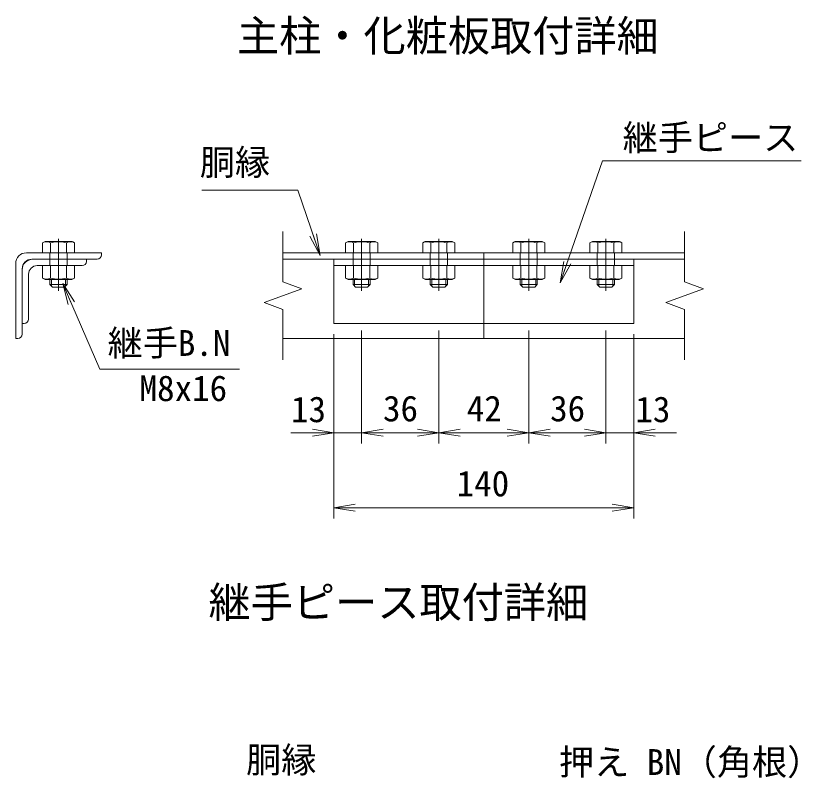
# Model space of a CAD drawing. Units: millimetres, scale not verified, with parts at other scales. Extents: x -4200 to 4200, y -2970 to 2970.
# Drawn here: x 911 to 2378, y 77 to 1500 of the extents above; entities that cross this region are included whole.
import ezdxf
from ezdxf.enums import TextEntityAlignment as Align

# ---------------------------------------------------------------- set-up
doc = ezdxf.new("R2010")
doc.units = ezdxf.units.MM
doc.header["$LTSCALE"] = 15
doc.linetypes.add('LONG_CHAIN', pattern=[21, 18, -1, 1, -1])
doc.linetypes.add('LONG_DASHED2', pattern=[13, 12, -1])
doc.layers.add('0-0_D-TTL-TXT', color=7, linetype='Continuous')
for name, color, linetype, lineweight in [('0-1_D-STR1', 1, 'Continuous', 9), ('0-2_D-BMK', 2, 'LONG_CHAIN', 9), ('0-3_D-STR-DIM', 7, 'Continuous', 9), ('0-7_D-STR3', 3, 'Continuous', 9), ('0-8_0', 7, 'Continuous', 9), ('0-9_D-STR-TXT', 7, 'Continuous', 9)]:
    doc.layers.add(name, color=color, linetype=linetype, lineweight=lineweight)
doc.styles.add('ＭＳ ゴシック', font='')
doc.styles.get('ＭＳ ゴシック').set_extended_font_data('MS Gothic')

# ---------------------------------------------------------------- blocks, each defined once
blk = doc.blocks.new('_Open')
at = {"layer": '0-8_0'}
blk.add_line((-15, 2.5), (0, 0), dxfattribs=at)
blk.add_lwpolyline([(-15, -2.5), (0, 0), (-15, 0)], dxfattribs=at)

msp = doc.modelspace()

# ---------------------------------------------------------------- linework, layer by layer
at = {"layer": '0-1_D-STR1'}
for p, q in [((1071.08, 1057.7), (931.08, 1057.7)), ((1071.08, 1053.7), (1071.08, 1057.7)), ((1409.85, 1057.7), (2159.85, 1057.7)), ((1784.85, 1057.7), (1784.85, 1045.7)), ((1063.08, 1045.7), (941.08, 1045.7)), ((1409.85, 1045.7), (2159.85, 1045.7)), ((911.08, 1037.7), (911.08, 897.7)), ((923.08, 1027.7), (923.08, 905.7)), ((1784.85, 925.7), (1784.85, 897.7)), ((915.08, 897.7), (911.08, 897.7)), ((1409.85, 897.7), (2159.85, 897.7))]:
    msp.add_line(p, q, dxfattribs=at)
at = {"layer": '0-1_D-STR1', "color": 4, "linetype": 'LONG_DASHED2'}
msp.add_line((1784.85, 1045.7), (1784.85, 925.7), dxfattribs=at)
at = {"layer": '0-1_D-STR1'}
for centre, radius, start, end in [((931.08, 1037.7), 20, 90, 180), ((941.08, 1027.7), 18, 90, 180), ((1063.08, 1053.7), 8, 270, 0), ((915.08, 905.7), 8, 270, 0)]:
    msp.add_arc(centre, radius, start, end, dxfattribs=at)
at = {"layer": '0-2_D-BMK'}
for p, q in [((991.08, 986.9), (991.08, 1083.7)), ((1556.85, 986.9), (1556.85, 1083.7)), ((1700.85, 986.9), (1700.85, 1083.7)), ((1868.85, 986.9), (1868.85, 1083.7)), ((2012.85, 986.9), (2012.85, 1083.7))]:
    msp.add_line(p, q, dxfattribs=at)
at = {"layer": '0-3_D-STR-DIM'}
for p, q in [((1409.85, 1097.7), (1409.85, 1003.35)), ((2159.85, 1097.7), (2159.85, 1003.35)), ((1445.09, 990.52), (1409.85, 1003.35)), ((1374.62, 964.87), (1445.09, 990.52)), ((1409.85, 952.05), (1374.62, 964.87)), ((1409.85, 952.05), (1409.85, 857.7)), ((2159.85, 952.05), (2159.85, 857.7)), ((1556.85, 912.7), (1556.85, 701.98)), ((1556.85, 912.7), (1556.85, 701.98)), ((1700.85, 912.7), (1700.85, 701.98)), ((1700.85, 912.7), (1700.85, 701.98)), ((1868.85, 912.7), (1868.85, 701.98)), ((1868.85, 912.7), (1868.85, 701.98)), ((2012.85, 912.7), (2012.85, 701.98)), ((2012.85, 912.7), (2012.85, 701.98)), ((1504.85, 905.7), (1504.85, 701.98)), ((1504.85, 905.7), (1504.85, 561.98)), ((2064.85, 905.7), (2064.85, 701.98)), ((2064.85, 905.7), (2064.85, 561.98)), ((1464.85, 721.98), (1424.85, 721.98)), ((1504.85, 721.98), (1556.85, 721.98)), ((1596.85, 721.98), (1636.85, 721.98)), ((1596.85, 721.98), (1660.85, 721.98)), ((1740.85, 721.98), (1828.85, 721.98)), ((1908.85, 721.98), (1972.85, 721.98)), ((1972.85, 721.98), (1932.85, 721.98)), ((2012.85, 721.98), (2064.85, 721.98)), ((2104.85, 721.98), (2144.85, 721.98)), ((1544.85, 581.98), (2024.85, 581.98))]:
    msp.add_line(p, q, dxfattribs=at)
msp.add_lwpolyline([(2159.85, 952.05), (2124.62, 964.87), (2195.09, 990.52), (2159.85, 1003.35)], dxfattribs=at)
at = {"layer": '0-7_D-STR3'}
for p, q in [((965.88, 1078.9), (961.06, 1076.11)), ((961.06, 1057.7), (961.06, 1076.11)), ((1016.28, 1078.9), (965.88, 1078.9)), ((976.07, 1057.7), (976.07, 1076.11)), ((1006.09, 1057.7), (1006.09, 1076.11)), ((1016.28, 1078.9), (1021.1, 1076.11)), ((1021.1, 1057.7), (1021.1, 1076.11)), ((1531.65, 1078.9), (1526.83, 1076.11)), ((1526.83, 1057.7), (1526.83, 1076.11)), ((1582.05, 1078.9), (1531.65, 1078.9)), ((1541.84, 1057.7), (1541.84, 1076.11)), ((1571.87, 1057.7), (1571.87, 1076.11)), ((1582.05, 1078.9), (1586.88, 1076.11)), ((1586.88, 1057.7), (1586.88, 1076.11)), ((1675.65, 1078.9), (1670.83, 1076.11)), ((1670.83, 1057.7), (1670.83, 1076.11)), ((1726.05, 1078.9), (1675.65, 1078.9)), ((1685.84, 1057.7), (1685.84, 1076.11)), ((1715.87, 1057.7), (1715.87, 1076.11)), ((1726.05, 1078.9), (1730.88, 1076.11)), ((1730.88, 1057.7), (1730.88, 1076.11)), ((1843.65, 1078.9), (1838.83, 1076.11)), ((1838.83, 1057.7), (1838.83, 1076.11)), ((1894.05, 1078.9), (1843.65, 1078.9)), ((1853.84, 1057.7), (1853.84, 1076.11)), ((1883.87, 1057.7), (1883.87, 1076.11)), ((1894.05, 1078.9), (1898.88, 1076.11)), ((1898.88, 1057.7), (1898.88, 1076.11)), ((1987.65, 1078.9), (1982.83, 1076.11)), ((1982.83, 1057.7), (1982.83, 1076.11)), ((2038.05, 1078.9), (1987.65, 1078.9)), ((1997.84, 1057.7), (1997.84, 1076.11)), ((2027.87, 1057.7), (2027.87, 1076.11)), ((2038.05, 1078.9), (2042.88, 1076.11)), ((2042.88, 1057.7), (2042.88, 1076.11)), ((1021.1, 1057.7), (961.06, 1057.7)), ((975.08, 1057.7), (975.08, 1033.7)), ((1007.08, 1057.7), (1007.08, 1033.7)), ((1586.88, 1057.7), (1526.83, 1057.7)), ((1540.85, 1057.7), (1540.85, 1033.7)), ((1572.85, 1057.7), (1572.85, 1033.7)), ((1730.88, 1057.7), (1670.83, 1057.7)), ((1684.85, 1057.7), (1684.85, 1033.7)), ((1716.85, 1057.7), (1716.85, 1033.7)), ((1898.88, 1057.7), (1838.83, 1057.7)), ((1852.85, 1057.7), (1852.85, 1033.7)), ((1884.85, 1057.7), (1884.85, 1033.7)), ((2042.88, 1057.7), (1982.83, 1057.7)), ((1996.85, 1057.7), (1996.85, 1033.7)), ((2028.85, 1057.7), (2028.85, 1033.7)), ((943.08, 1045.7), (1043.08, 1045.7)), ((1043.08, 1041.7), (1043.08, 1045.7)), ((1504.85, 1045.7), (1504.85, 925.7)), ((1504.85, 1045.7), (2064.85, 1045.7)), ((2064.85, 1045.7), (2064.85, 925.7)), ((951.08, 1033.7), (1035.08, 1033.7)), ((961.06, 1033.7), (961.06, 1010.6)), ((961.06, 1033.7), (1021.1, 1033.7)), ((976.07, 1033.7), (976.07, 1010.6)), ((1006.09, 1033.7), (1006.09, 1010.6)), ((1021.1, 1033.7), (1021.1, 1010.6)), ((1504.85, 1033.7), (2064.85, 1033.7)), ((1526.83, 1033.7), (1526.83, 1010.6)), ((1526.83, 1033.7), (1586.88, 1033.7)), ((1541.84, 1033.7), (1541.84, 1010.6)), ((1571.87, 1033.7), (1571.87, 1010.6)), ((1586.88, 1033.7), (1586.88, 1010.6)), ((1670.83, 1033.7), (1670.83, 1010.6)), ((1670.83, 1033.7), (1730.88, 1033.7)), ((1685.84, 1033.7), (1685.84, 1010.6)), ((1715.87, 1033.7), (1715.87, 1010.6)), ((1730.88, 1033.7), (1730.88, 1010.6)), ((1838.83, 1033.7), (1838.83, 1010.6)), ((1838.83, 1033.7), (1898.88, 1033.7)), ((1853.84, 1033.7), (1853.84, 1010.6)), ((1883.87, 1033.7), (1883.87, 1010.6)), ((1898.88, 1033.7), (1898.88, 1010.6)), ((1982.83, 1033.7), (1982.83, 1010.6)), ((1982.83, 1033.7), (2042.88, 1033.7)), ((1997.84, 1033.7), (1997.84, 1010.6)), ((2027.87, 1033.7), (2027.87, 1010.6)), ((2042.88, 1033.7), (2042.88, 1010.6)), ((923.08, 925.7), (923.08, 1025.7)), ((935.08, 933.7), (935.08, 1017.7)), ((961.06, 1010.6), (966.08, 1007.7)), ((966.08, 1007.7), (1016.08, 1007.7)), ((975.08, 1007.7), (975.08, 998.5)), ((975.08, 998.5), (979.88, 993.7)), ((1007.08, 998.5), (975.08, 998.5)), ((978.08, 1007.7), (978.08, 995.5)), ((1007.08, 998.5), (1002.28, 993.7)), ((1004.08, 1007.7), (1004.08, 995.5)), ((1007.08, 1007.7), (1007.08, 998.5)), ((1021.1, 1010.6), (1016.08, 1007.7)), ((1526.83, 1010.6), (1531.85, 1007.7)), ((1531.85, 1007.7), (1581.85, 1007.7)), ((1540.85, 1007.7), (1540.85, 998.5)), ((1540.85, 998.5), (1545.65, 993.7)), ((1572.85, 998.5), (1540.85, 998.5)), ((1543.85, 1007.7), (1543.85, 995.5)), ((1572.85, 998.5), (1568.05, 993.7)), ((1569.85, 1007.7), (1569.85, 995.5)), ((1572.85, 1007.7), (1572.85, 998.5)), ((1586.88, 1010.6), (1581.85, 1007.7)), ((1670.83, 1010.6), (1675.85, 1007.7)), ((1675.85, 1007.7), (1725.85, 1007.7)), ((1684.85, 1007.7), (1684.85, 998.5)), ((1684.85, 998.5), (1689.65, 993.7)), ((1716.85, 998.5), (1684.85, 998.5)), ((1687.85, 1007.7), (1687.85, 995.5)), ((1716.85, 998.5), (1712.05, 993.7)), ((1713.85, 1007.7), (1713.85, 995.5)), ((1716.85, 1007.7), (1716.85, 998.5)), ((1730.88, 1010.6), (1725.85, 1007.7)), ((1838.83, 1010.6), (1843.85, 1007.7)), ((1843.85, 1007.7), (1893.85, 1007.7)), ((1852.85, 1007.7), (1852.85, 998.5)), ((1852.85, 998.5), (1857.65, 993.7)), ((1884.85, 998.5), (1852.85, 998.5)), ((1855.85, 1007.7), (1855.85, 995.5)), ((1884.85, 998.5), (1880.05, 993.7)), ((1881.85, 1007.7), (1881.85, 995.5)), ((1884.85, 1007.7), (1884.85, 998.5)), ((1898.88, 1010.6), (1893.85, 1007.7)), ((1982.83, 1010.6), (1987.85, 1007.7)), ((1987.85, 1007.7), (2037.85, 1007.7)), ((1996.85, 1007.7), (1996.85, 998.5)), ((1996.85, 998.5), (2001.65, 993.7)), ((2028.85, 998.5), (1996.85, 998.5)), ((1999.85, 1007.7), (1999.85, 995.5)), ((2028.85, 998.5), (2024.05, 993.7)), ((2025.85, 1007.7), (2025.85, 995.5)), ((2028.85, 1007.7), (2028.85, 998.5)), ((2042.88, 1010.6), (2037.85, 1007.7)), ((1002.28, 993.7), (979.88, 993.7)), ((1568.05, 993.7), (1545.65, 993.7)), ((1712.05, 993.7), (1689.65, 993.7)), ((1880.05, 993.7), (1857.65, 993.7)), ((2024.05, 993.7), (2001.65, 993.7)), ((923.08, 925.7), (927.08, 925.7)), ((1504.85, 925.7), (2064.85, 925.7))]:
    msp.add_line(p, q, dxfattribs=at)
for centre, radius, start, end in [((968.56, 1065.14), 13.29, 55.61585, 124.38415), ((991.08, 1028.76), 49.68, 72.4121, 107.5879), ((1013.6, 1065.14), 13.29, 55.61585, 124.38415), ((1534.34, 1065.14), 13.29, 55.61585, 124.38415), ((1556.85, 1028.76), 49.68, 72.4121, 107.5879), ((1579.37, 1065.14), 13.29, 55.61585, 124.38415), ((1678.34, 1065.14), 13.29, 55.61585, 124.38415), ((1700.85, 1028.76), 49.68, 72.4121, 107.5879), ((1723.37, 1065.14), 13.29, 55.61585, 124.38415), ((1846.34, 1065.14), 13.29, 55.61585, 124.38415), ((1868.85, 1028.76), 49.68, 72.4121, 107.5879), ((1891.37, 1065.14), 13.29, 55.61585, 124.38415), ((1990.34, 1065.14), 13.29, 55.61585, 124.38415), ((2012.85, 1028.76), 49.68, 72.4121, 107.5879), ((2035.37, 1065.14), 13.29, 55.61585, 124.38415), ((943.08, 1025.7), 20, 90, 180), ((1035.08, 1041.7), 8, 270, 0), ((951.08, 1017.7), 16, 90, 180), ((968.56, 1021.56), 13.29, 235.61585, 304.38416), ((991.08, 1057.95), 49.68, 252.4121, 287.5879), ((1013.6, 1021.56), 13.29, 235.61586, 304.38414), ((1534.34, 1021.56), 13.29, 235.61585, 304.38416), ((1556.85, 1057.95), 49.68, 252.4121, 287.5879), ((1579.37, 1021.56), 13.29, 235.61586, 304.38414), ((1678.34, 1021.56), 13.29, 235.61585, 304.38416), ((1700.85, 1057.95), 49.68, 252.4121, 287.5879), ((1723.37, 1021.56), 13.29, 235.61586, 304.38414), ((1846.34, 1021.56), 13.29, 235.61585, 304.38416), ((1868.85, 1057.95), 49.68, 252.4121, 287.5879), ((1891.37, 1021.56), 13.29, 235.61586, 304.38414), ((1990.34, 1021.56), 13.29, 235.61585, 304.38416), ((2012.85, 1057.95), 49.68, 252.4121, 287.5879), ((2035.37, 1021.56), 13.29, 235.61586, 304.38414), ((927.08, 933.7), 8, 270, 0)]:
    msp.add_arc(centre, radius, start, end, dxfattribs=at)
at = {"layer": '0-9_D-STR-TXT'}
for points in [[(2377.62, 1229), (2006.39, 1229), (1928.39, 1003.32)], [(1258.35, 1174.27), (1437.95, 1174.27), (1478.83, 1054.82)], [(1328.95, 840.66), (1067.96, 840.66), (999.76, 998.6)]]:
    msp.add_lwpolyline(points, dxfattribs=at)

# ---------------------------------------------------------------- block references
at = {"layer": '0-3_D-STR-DIM', "xscale": 2.666667, "yscale": 2.666667}
for p in [(1504.85, 721.98), (1700.85, 721.98), (1868.85, 721.98), (2012.85, 721.98), (2012.85, 721.98), (2064.85, 581.98)]:
    msp.add_blockref('_Open', p, dxfattribs=at)
at = {"layer": '0-3_D-STR-DIM', "xscale": 2.666667, "yscale": 2.666667, "rotation": 180}
for p in [(1556.85, 721.98), (1556.85, 721.98), (1700.85, 721.98), (1868.85, 721.98), (2064.85, 721.98), (1504.85, 581.98)]:
    msp.add_blockref('_Open', p, dxfattribs=at)
at = {"layer": '0-9_D-STR-TXT', "xscale": 2.666667, "yscale": 2.666667}
for p, rotation in [((1479.47, 1052.93), 288.89188), ((1927.73, 1001.43), 250.93299), ((998.97, 1000.43), 113.3565)]:
    msp.add_blockref('_Open', p, dxfattribs=dict(at, rotation=rotation))

# ---------------------------------------------------------------- texts
at = {"layer": '0-0_D-TTL-TXT', "style": 'ＭＳ ゴシック'}
for s, p in [('主柱・化粧板取付詳細', (1324.08, 1416.46)), ('継手ピース取付詳細', (1271.05, 359.38))]:
    msp.add_text(s, height=57.73, dxfattribs=at).set_placement(p, align=Align.BOTTOM_LEFT)
at = {"layer": '0-3_D-STR-DIM', "style": 'ＭＳ ゴシック'}
for s, p in [('13', (1424.94, 727.18)), ('36', (1596.75, 728.73)), ('42', (1753.13, 728.73)), ('36', (1908.75, 728.73)), ('13', (2067.86, 727.18)), ('140', (1734.2, 588.73))]:
    msp.add_text(s, height=48.06, dxfattribs=at).set_placement(p, align=Align.BOTTOM_LEFT)
at = {"layer": '0-9_D-STR-TXT', "style": 'ＭＳ ゴシック'}
for s, p in [('継手ピース', (2044.17, 1234.22)), ('胴縁', (1254.79, 1188.25)), ('継手B.N', (1082.68, 850.99)), ('M8x16', (1142.31, 766.51)), ('胴縁', (1341.13, 73.15)), ('押え BN（角根）', (1925.34, 69.01))]:
    msp.add_text(s, height=48.06, dxfattribs=at).set_placement(p, align=Align.BOTTOM_LEFT)

doc.saveas('drawing.dxf')
